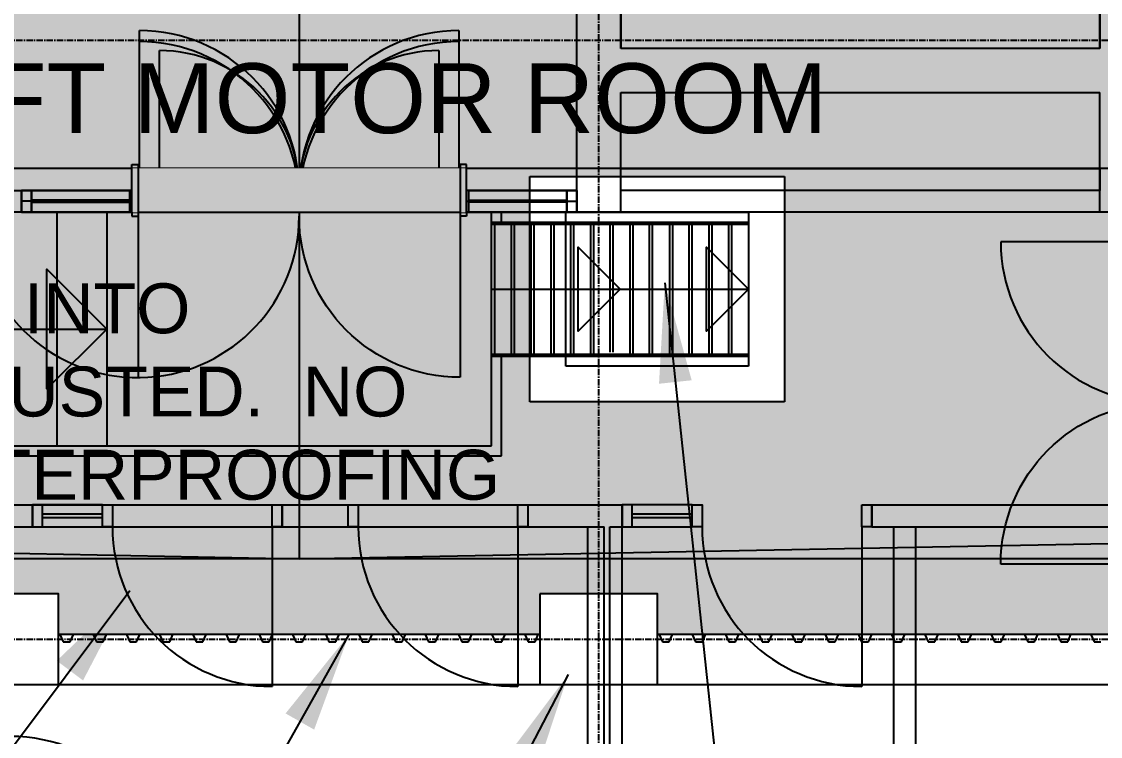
# Model space of a CAD drawing. Header units: millimetres. Extents: x -27283 to 30143, y -18440 to 22926.
# Drawn here: x -2423 to 2980, y -5709 to -2129 of the extents above; entities that cross this region are included whole.
import ezdxf
from ezdxf.enums import TextEntityAlignment as Align

# ---------------------------------------------------------------- set-up
doc = ezdxf.new("R2010")
doc.units = ezdxf.units.MM
doc.set_wipeout_variables(frame=1)
doc.linetypes.add('PCENTRE', pattern=[50.8, 31.75, -6.35, 6.35, -6.35])
doc.linetypes.add('PCENTRE2', pattern=[28.575, 19.05, -3.175, 3.175, -3.175])
for name, color, linetype in [('11th Floor - Doors Windows and Openings', 7, 'Continuous'), ('11th Floor - Structural Members', 7, 'Continuous'), ('11th Floor - Walls', 7, 'Continuous'), ('Boundaries_and_building_grids', 140, 'PCENTRE2'), ('Lift Motor Room Roof - Hatch', 7, 'Continuous'), ('Lift Motor Room Roof - Roofs', 7, 'Continuous'), ('Lift Motor Room Roof - Stairs', 7, 'Continuous'), ('Lift Motor Room Roof - Structural Members', 7, 'Continuous'), ('Lift Motor Room Roof - Text and Leaders', 7, 'Continuous'), ('Lift Motor Room Roof - Walls', 7, 'Continuous'), ('Roof - General', 7, 'Continuous'), ('Roof - Stairs', 7, 'Continuous'), ('Roof - Structural Members', 7, 'Continuous'), ('Roof - Text and Leaders', 7, 'Continuous'), ('Roof - Walls', 7, 'Continuous'), ('Sixth Floor - Doors Windows and Openings', 7, 'Continuous'), ('Sixth Floor - Structural Members', 7, 'Continuous'), ('Sixth Floor - Walls', 7, 'Continuous'), ('Tenth Floor - Doors Windows and Openings', 7, 'Continuous'), ('Tenth Floor - Structural Members', 7, 'Continuous'), ('Tenth Floor - Walls', 7, 'Continuous')]:
    doc.layers.add(name, color=color, linetype=linetype)
doc.styles.add('_ArchAttributes', font='arial.ttf')
doc.styles.add('Arial1', font='arial.ttf')
doc.dimstyles.new('ISO-25', dxfattribs={"dimtxt": 2.5, "dimasz": 2.5, "dimexe": 1.25, "dimexo": 0.625, "dimtad": 1, "dimtxsty": 'Standard', "dimcen": 2.5, "dimadec": 0, "dimazin": 0, "dimtfac": 1, "dimtmove": 0, "dimatfit": 3, "dimfxl": 1, "dimarcsym": 0})
pattern_1 = [(45, (1032.8, 3355.27), (-168.38, 168.38), []), (45, (1145.06, 3355.27), (-168.38, 168.38), [])]
pattern_2 = [(45, (-3357.2, 4224.77), (-168.38, 168.38), []), (45, (-3244.94, 4224.77), (-168.38, 168.38), [])]

# ---------------------------------------------------------------- blocks, each defined once
blk = doc.blocks.new('Door')
at = {"layer": 'Roof - General', "color": 3, "linetype": 'Continuous', "style": '_ArchAttributes', "flags": 1}
for tag, p in [('Elevation Symbol', (0, 110)), ('Head Height', (0, 110)), ('Reference', (0, 111.5, 286)), ('Height', (0, 110)), ('Width', (0, 110)), ('Type', (0, 110))]:
    blk.add_attdef(tag, text='', height=50, dxfattribs=at).set_placement(p, align=Align.MIDDLE_CENTER)
at = {"color": 9, "linetype": 'Continuous'}
blk.add_wipeout([(-838.5, 0), (838.5, 0), (838.5, 220), (-838.5, 220)], dxfattribs=at).dxf.layer = 'Roof - General'
at = {"linetype": 'Continuous'}
h = blk.add_hatch(dxfattribs=at)
h.set_pattern_fill('ANSI32', color=12, scale=25)
h.set_pattern_definition(pattern_1)
h.paths.add_polyline_path([(-838.5, 220), (-838.5, 0), (-838.5, 0)])
h = blk.add_hatch(dxfattribs=at)
h.set_pattern_fill('ANSI32', color=12, scale=25)
h.set_pattern_definition(pattern_1)
h.paths.add_polyline_path([(838.5, 220), (838.5, 0), (838.5, 0)])
at = {"layer": 'Roof - General', "color": 2, "linetype": 'Continuous'}
for p, q in [((-838.5, 240), (-806.5, 240)), ((-838.5, 220), (-838.5, 240)), ((-806.5, 240), (-806.5, -20)), ((838.5, 240), (806.5, 240)), ((806.5, 240), (806.5, -20)), ((838.5, 220), (838.5, 240)), ((-838.5, 0), (-838.5, -20)), ((838.5, 0), (838.5, -20)), ((-838.5, -20), (-806.5, -20)), ((-806.5, -20), (-806.5, -826.5)), ((838.5, -20), (806.5, -20)), ((806.5, -20), (806.5, -826.5))]:
    blk.add_line(p, q, dxfattribs=at)
at = {"layer": 'Roof - General', "color": 3, "linetype": 'Continuous'}
for p, q in [((-838.5, 0), (-838.5, 220)), ((838.5, 0), (838.5, 220))]:
    blk.add_line(p, q, dxfattribs=at)
at = {"layer": 'Roof - General', "color": 1, "linetype": 'Continuous'}
blk.add_line((-806.5, 0), (806.5, 0), dxfattribs=at)
at = {"layer": 'Roof - General', "color": 2, "linetype": 'Continuous'}
blk.add_arc((-808.9, -19), 808.9, 187.4292, 359.9286, dxfattribs=at)
at = {"layer": 'Roof - General', "color": 2, "linetype": 'Continuous', "extrusion": (0, 0, -1)}
blk.add_arc((-806.5, -20), 806.5, 270, 0, dxfattribs=at)
blk = doc.blocks.new('Door1')
at = {"layer": 'Roof - General', "color": 3, "linetype": 'Continuous', "lineweight": -3, "style": '_ArchAttributes', "flags": 1}
for tag, p in [('Elevation Symbol', (110, 0)), ('Head Height', (110, 0)), ('Reference', (111.5, 0, 286)), ('Height', (110, 0)), ('Width', (110, 0)), ('Type', (110, 0))]:
    blk.add_attdef(tag, text='', height=50, dxfattribs=at).set_placement(p, align=Align.MIDDLE_CENTER)
at = {"color": 9, "linetype": 'Continuous', "lineweight": -3}
blk.add_wipeout([(0, 838.5), (0, -838.5), (220, -838.5), (220, 838.5)], dxfattribs=at).dxf.layer = 'Roof - General'
at = {"linetype": 'Continuous', "lineweight": -3}
h = blk.add_hatch(dxfattribs=at)
h.set_pattern_fill('ANSI32', color=12, scale=25)
h.set_pattern_definition(pattern_2)
h.paths.add_polyline_path([(220, 838.5), (0, 838.5), (0, 838.5)])
h = blk.add_hatch(dxfattribs=at)
h.set_pattern_fill('ANSI32', color=12, scale=25)
h.set_pattern_definition(pattern_2)
h.paths.add_polyline_path([(220, -838.5), (0, -838.5), (0, -838.5)])
at = {"layer": 'Roof - General', "color": 2, "linetype": 'Continuous', "lineweight": -3}
for p, q in [((-20, 838.5), (-20, 806.5)), ((0, 838.5), (-20, 838.5)), ((220, 838.5), (240, 838.5)), ((240, 838.5), (240, 806.5)), ((-20, 806.5), (-826.5, 806.5)), ((240, 806.5), (-20, 806.5)), ((-20, -806.5), (-826.5, -806.5)), ((-20, -838.5), (-20, -806.5)), ((240, -806.5), (-20, -806.5)), ((240, -838.5), (240, -806.5)), ((0, -838.5), (-20, -838.5)), ((220, -838.5), (240, -838.5))]:
    blk.add_line(p, q, dxfattribs=at)
at = {"layer": 'Roof - General', "color": 3, "linetype": 'Continuous', "lineweight": -3}
for p, q in [((0, 838.5), (220, 838.5)), ((0, -838.5), (220, -838.5))]:
    blk.add_line(p, q, dxfattribs=at)
at = {"layer": 'Roof - General', "color": 1, "linetype": 'Continuous', "lineweight": -3}
blk.add_line((0, 806.5), (0, -806.5), dxfattribs=at)
at = {"layer": 'Roof - General', "color": 2, "linetype": 'Continuous', "lineweight": -3}
blk.add_arc((-20, 806.5), 806.5, 180, 270, dxfattribs=at)
at = {"layer": 'Roof - General', "color": 2, "linetype": 'Continuous', "lineweight": -3, "extrusion": (0, 0, -1)}
blk.add_arc((20, -806.5), 806.5, 0, 90, dxfattribs=at)

msp = doc.modelspace()

# ---------------------------------------------------------------- hatches: boundary and pattern name
at = {"layer": 'Lift Motor Room Roof - Hatch', "linetype": 'Continuous', "lineweight": -3}
h = msp.add_hatch(dxfattribs=at)
h.set_pattern_fill('GENERAL', color=8, scale=25, style=0)
h.set_pattern_definition([(90, (0, 0), (-25, 2e-15), [0.25, -199.75]), (90, (0.98, 2.5), (-25, 2e-15), [0.25, -199.75]), (90, (1.955, 5), (-25, 2e-15), [0.25, -199.75]), (90, (2.917, 7.5), (-25, 2e-15), [0.25, -199.75]), (90, (3.862, 10), (-25, 2e-15), [0.25, -199.75]), (90, (4.782, 12.5), (-25, 2e-15), [0.25, -199.75]), (90, (5.675, 15), (-25, 2e-15), [0.25, -199.75]), (90, (6.53, 17.5), (-25, 2e-15), [0.25, -199.75]), (90, (7.348, 20), (-25, 2e-15), [0.25, -199.75]), (90, (8.117, 22.5), (-25, 2e-15), [0.25, -199.75]), (90, (8.84, 25), (-25, 2e-15), [0.25, -199.75]), (90, (9.505, 27.5), (-25, 2e-15), [0.25, -199.75]), (90, (10.113, 30), (-25, 2e-15), [0.25, -199.75]), (90, (10.658, 32.5), (-25, 2e-15), [0.25, -199.75]), (90, (11.137, 35), (-25, 2e-15), [0.25, -199.75]), (90, (11.547, 37.5), (-25, 2e-15), [0.25, -199.75]), (90, (11.887, 40), (-25, 2e-15), [0.25, -199.75]), (90, (12.155, 42.5), (-25, 2e-15), [0.25, -199.75]), (90, (12.345, 45), (-25, 2e-15), [0.25, -199.75]), (90, (12.463, 47.5), (-25, 2e-15), [0.25, -199.75]), (90, (12.5, 50), (-25, 2e-15), [0.25, -199.75]), (90, (0.98, 97.5), (-25, 2e-15), [0.25, -199.75]), (90, (1.955, 95), (-25, 2e-15), [0.25, -199.75]), (90, (2.917, 92.5), (-25, 2e-15), [0.25, -199.75]), (90, (3.862, 90), (-25, 2e-15), [0.25, -199.75]), (90, (4.782, 87.5), (-25, 2e-15), [0.25, -199.75]), (90, (5.675, 85), (-25, 2e-15), [0.25, -199.75]), (90, (6.53, 82.5), (-25, 2e-15), [0.25, -199.75]), (90, (7.348, 80), (-25, 2e-15), [0.25, -199.75]), (90, (8.117, 77.5), (-25, 2e-15), [0.25, -199.75]), (90, (8.84, 75), (-25, 2e-15), [0.25, -199.75]), (90, (9.505, 72.5), (-25, 2e-15), [0.25, -199.75]), (90, (10.113, 70), (-25, 2e-15), [0.25, -199.75]), (90, (10.658, 67.5), (-25, 2e-15), [0.25, -199.75]), (90, (11.137, 65), (-25, 2e-15), [0.25, -199.75]), (90, (11.547, 62.5), (-25, 2e-15), [0.25, -199.75]), (90, (11.887, 60), (-25, 2e-15), [0.25, -199.75]), (90, (12.155, 57.5), (-25, 2e-15), [0.25, -199.75]), (90, (12.345, 55), (-25, 2e-15), [0.25, -199.75]), (90, (12.463, 52.5), (-25, 2e-15), [0.25, -199.75]), (90, (-0.98, 102.5), (-25, 2e-15), [0.25, -199.75]), (90, (-1.955, 105), (-25, 2e-15), [0.25, -199.75]), (90, (-2.917, 107.5), (-25, 2e-15), [0.25, -199.75]), (90, (-3.862, 110), (-25, 2e-15), [0.25, -199.75]), (90, (-4.782, 112.5), (-25, 2e-15), [0.25, -199.75]), (90, (-5.675, 115), (-25, 2e-15), [0.25, -199.75]), (90, (-6.53, 117.5), (-25, 2e-15), [0.25, -199.75]), (90, (-7.348, 120), (-25, 2e-15), [0.25, -199.75]), (90, (-8.117, 122.5), (-25, 2e-15), [0.25, -199.75]), (90, (-8.84, 125), (-25, 2e-15), [0.25, -199.75]), (90, (-9.505, 127.5), (-25, 2e-15), [0.25, -199.75]), (90, (-10.113, 130), (-25, 2e-15), [0.25, -199.75]), (90, (-10.658, 132.5), (-25, 2e-15), [0.25, -199.75]), (90, (-11.137, 135), (-25, 2e-15), [0.25, -199.75]), (90, (-11.547, 137.5), (-25, 2e-15), [0.25, -199.75]), (90, (-11.887, 140), (-25, 2e-15), [0.25, -199.75]), (90, (-12.155, 142.5), (-25, 2e-15), [0.25, -199.75]), (90, (-12.345, 145), (-25, 2e-15), [0.25, -199.75]), (90, (-12.463, 147.5), (-25, 2e-15), [0.25, -199.75]), (90, (-12.5, 150), (-25, 2e-15), [0.25, -199.75]), (90, (-0.98, 197.5), (-25, 2e-15), [0.25, -199.75]), (90, (-1.955, 195), (-25, 2e-15), [0.25, -199.75]), (90, (-2.917, 192.5), (-25, 2e-15), [0.25, -199.75]), (90, (-3.862, 190), (-25, 2e-15), [0.25, -199.75]), (90, (-4.782, 187.5), (-25, 2e-15), [0.25, -199.75]), (90, (-5.675, 185), (-25, 2e-15), [0.25, -199.75]), (90, (-6.53, 182.5), (-25, 2e-15), [0.25, -199.75]), (90, (-7.348, 180), (-25, 2e-15), [0.25, -199.75]), (90, (-8.117, 177.5), (-25, 2e-15), [0.25, -199.75]), (90, (-8.84, 175), (-25, 2e-15), [0.25, -199.75]), (90, (-9.505, 172.5), (-25, 2e-15), [0.25, -199.75]), (90, (-10.113, 170), (-25, 2e-15), [0.25, -199.75]), (90, (-10.658, 167.5), (-25, 2e-15), [0.25, -199.75]), (90, (-11.137, 165), (-25, 2e-15), [0.25, -199.75]), (90, (-11.547, 162.5), (-25, 2e-15), [0.25, -199.75]), (90, (-11.887, 160), (-25, 2e-15), [0.25, -199.75]), (90, (-12.155, 157.5), (-25, 2e-15), [0.25, -199.75]), (90, (-12.345, 155), (-25, 2e-15), [0.25, -199.75]), (90, (-12.463, 152.5), (-25, 2e-15), [0.25, -199.75]), (90, (0, 100), (-25, 2e-15), [0.25, -199.75])])
h.paths.add_polyline_path([(-5237.8, -5199.3), (-5237.8, -4994.3), (-5495.3, -4994.3), (-5495.3, -4819.3), (3429.7, -4819.3), (3429.7, -4994.3), (3172.2, -4994.3), (3172.2, -5199.3), (762.2, -5199.3), (762.2, -4994.3), (172.2, -4994.3), (172.2, -5199.3), (-2237.8, -5199.3), (-2237.8, -4994.3), (-2827.8, -4994.3), (-2827.8, -5199.3)])

# ---------------------------------------------------------------- linework, layer by layer
at = {"layer": '11th Floor - Doors Windows and Openings', "color": 1, "linetype": 'Continuous'}
for p, q in [((-1732.8, -2974.3, 37950), (-1732.8, -2274.3, 37950)), ((-332.8, -2274.3, 37950), (-332.8, -2974.3, 37950)), ((-2372.8, -2974.3, 37950), (-1782.8, -2974.3, 37950)), ((307.2, -2974.3, 37950), (-282.8, -2974.3, 37950)), ((357.2, -3084.3, 37950), (357.2, -2974.3, 37950)), ((-1782.8, -3029.3, 37950), (-2372.8, -3029.3, 37950)), ((-282.8, -3029.3, 37950), (307.2, -3029.3, 37950)), ((-2372.8, -3084.3, 37950), (-1782.8, -3084.3, 37950)), ((-282.8, -3084.3, 37950), (307.2, -3084.3, 37950))]:
    msp.add_line(p, q, dxfattribs=at)
at = {"layer": '11th Floor - Doors Windows and Openings', "color": 1, "linetype": 'Continuous', "elevation": 37950}
for points in [[(-2372.8, -3084.3), (-2422.8, -3084.3), (-2422.8, -2974.3), (-2372.8, -2974.3), (-2372.8, -3084.3)], [(-1732.8, -3084.3), (-1782.8, -3084.3), (-1782.8, -2974.3), (-1732.8, -2974.3), (-1732.8, -3084.3)], [(-282.8, -3084.3), (-332.8, -3084.3), (-332.8, -2974.3), (-282.8, -2974.3), (-282.8, -3084.3)], [(357.2, -3084.3), (307.2, -3084.3), (307.2, -2974.3), (357.2, -2974.3), (357.2, -3084.3)]]:
    msp.add_lwpolyline(points, dxfattribs=at)
at = {"layer": '11th Floor - Doors Windows and Openings', "color": 1, "linetype": 'Continuous'}
for centre, start, end in [((-1732.8, -2974.3, 37950), 0, 90), ((-332.8, -2974.3, 37950), 90, 180)]:
    msp.add_arc(centre, 700, start, end, dxfattribs=at)
at = {"layer": '11th Floor - Structural Members', "color": 5, "linetype": 'Continuous'}
for p, q in [((2977.2, -2264.3, 37950), (2977.2, 2915.7, 37950)), ((357.2, -3084.3, 37950), (357.2, -1764.3, 37950)), ((577.2, -2264.3, 37950), (577.2, -1764.3, 37950)), ((2977.2, -2264.3, 37950), (577.2, -2264.3, 37950)), ((577.2, -3084.3, 37950), (577.2, -2484.3, 37950)), ((577.2, -2484.3, 37950), (2977.2, -2484.3, 37950)), ((2977.2, -3084.3, 37950), (2977.2, -2484.3, 37950)), ((577.2, -3084.3, 37950), (357.2, -3084.3, 37950)), ((3197.2, -3084.3, 37950), (2977.2, -3084.3, 37950))]:
    msp.add_line(p, q, dxfattribs=at)
at = {"layer": '11th Floor - Walls', "color": 2, "linetype": 'Continuous', "elevation": 37950}
for points in [[(2977.2, -2974.3), (577.2, -2974.3), (577.2, -2864.3), (2977.2, -2864.3), (2977.2, -2974.3)], [(-2422.8, -3084.3), (-5042.8, -3084.3), (-5042.8, -2974.3), (-2422.8, -2974.3)]]:
    msp.add_lwpolyline(points, dxfattribs=at)
at = {"layer": 'Boundaries_and_building_grids', "color": 140, "linetype": 'PCENTRE', "lineweight": -3}
for p, q in [((467.2, -11774.3), (467.2, 11825.7)), ((25217.2, -2224.3), (-27282.8, -2224.3)), ((25217.2, -5224.3), (-27282.8, -5224.3))]:
    msp.add_line(p, q, dxfattribs=at)
at = {"layer": 'Lift Motor Room Roof - Roofs', "color": 1, "linetype": 'Continuous', "lineweight": -3}
for p in [(-1032.8, 5045.7, 46830), (-12677.8, -4597.5, 46830)]:
    msp.add_line(p, (-1032.8, -4819.3, 46830), dxfattribs=at)
at = {"layer": 'Lift Motor Room Roof - Roofs', "color": 3, "linetype": 'Continuous', "lineweight": -3}
for p, q in [((122.2, -2904.3, 46830), (1397.2, -2904.3, 46830)), ((122.2, -4034.3, 46830), (122.2, -2904.3, 46830)), ((1397.2, -2904.3, 46830), (1397.2, -4034.3, 46830)), ((302.2, -3084.3, 46830), (1217.2, -3084.3, 46830)), ((302.2, -3854.3, 46830), (302.2, -3084.3, 46830)), ((1217.2, -3084.3, 46830), (1217.2, -3854.3, 46830)), ((1217.2, -3854.3, 46830), (302.2, -3854.3, 46830)), ((1397.2, -4034.3, 46830), (122.2, -4034.3, 46830)), ((3429.7, -4819.3, 46830), (-5495.3, -4819.3, 46830))]:
    msp.add_line(p, q, dxfattribs=at)
at = {"layer": 'Lift Motor Room Roof - Roofs', "color": 4, "linetype": 'Continuous', "lineweight": -3}
for p, q in [((172.2, -5199.3, 46830), (-2237.8, -5199.3, 46830)), ((3172.2, -5199.3, 46830), (762.2, -5199.3, 46830))]:
    msp.add_line(p, q, dxfattribs=at)
at = {"layer": 'Lift Motor Room Roof - Stairs', "color": 1, "linetype": 'Continuous'}
for p, q in [((671.7, -3144.3, 46830), (1217.2, -3144.3, 46830)), ((674.4, -3134.3, 46830), (1217.2, -3134.3, 46830)), ((722.4, -3794.3, 46830), (722.4, -3144.3, 46830)), ((737.4, -3794.3, 46830), (737.4, -3144.3, 46830)), ((821.3, -3144.3, 46830), (821.3, -3794.3, 46830)), ((836.3, -3144.3, 46830), (836.3, -3794.3, 46830)), ((920.3, -3794.3, 46830), (920.3, -3144.3, 46830)), ((935.3, -3794.3, 46830), (935.3, -3144.3, 46830)), ((1019.3, -3144.3, 46830), (1019.3, -3794.3, 46830)), ((1034.3, -3144.3, 46830), (1034.3, -3794.3, 46830)), ((1118.2, -3794.3, 46830), (1118.2, -3144.3, 46830)), ((1133.2, -3794.3, 46830), (1133.2, -3144.3, 46830)), ((638.4, -3188.6, 46830), (638.4, -3794.3, 46830)), ((623.4, -3244.6, 46830), (623.4, -3794.3, 46830)), ((573.9, -3469.3, 46830), (1217.2, -3469.3, 46830)), ((539.5, -3784.3, 46830), (539.5, -3548, 46830)), ((524.5, -3784.3, 46830), (524.5, -3603.9, 46830)), ((473.5, -3804.3, 46830), (1217.2, -3804.3, 46830)), ((476.1, -3794.3, 46830), (1217.2, -3794.3, 46830))]:
    msp.add_line(p, q, dxfattribs=at)
at = {"layer": 'Lift Motor Room Roof - Stairs', "color": 1, "linetype": 'Continuous', "elevation": 46830}
msp.add_lwpolyline([(1217.2, -3469.3), (1007.2, -3679.3), (1007.2, -3259.3), (1217.2, -3469.3)], dxfattribs=at)
at = {"layer": 'Lift Motor Room Roof - Structural Members', "color": 5, "linetype": 'Continuous', "lineweight": -3, "elevation": 46830}
for points in [[(-2827.8, -4994.3), (-2827.8, -5449.3), (-2237.8, -5449.3), (-2237.8, -4994.3)], [(172.2, -4994.3), (172.2, -5449.3), (762.2, -5449.3), (762.2, -4994.3)]]:
    msp.add_lwpolyline(points, close=True, dxfattribs=at)
at = {"layer": 'Lift Motor Room Roof - Walls', "color": 1, "linetype": 'Continuous'}
for p, q in [((-2230.5, -5199.3, 46830), (-2237.8, -5199.3, 46830)), ((-2230.5, -5199.3, 46830), (-2214, -5235.2, 46830)), ((-2214, -5235.2, 46830), (-2180, -5235.2, 46830)), ((-2180, -5235.2, 46830), (-2163.6, -5199.3, 46830)), ((-2064.2, -5199.3, 46830), (-2163.6, -5199.3, 46830)), ((-2064.2, -5199.3, 46830), (-2047.7, -5235.2, 46830)), ((-2047.7, -5235.2, 46830), (-2013.7, -5235.2, 46830)), ((-2013.7, -5235.2, 46830), (-1997.2, -5199.3, 46830)), ((-1897.8, -5199.3, 46830), (-1997.2, -5199.3, 46830)), ((-1897.8, -5199.3, 46830), (-1881.4, -5235.2, 46830)), ((-1881.4, -5235.2, 46830), (-1847.4, -5235.2, 46830)), ((-1847.4, -5235.2, 46830), (-1830.9, -5199.3, 46830)), ((-1731.5, -5199.3, 46830), (-1830.9, -5199.3, 46830)), ((-1731.5, -5199.3, 46830), (-1715, -5235.2, 46830)), ((-1715, -5235.2, 46830), (-1681.1, -5235.2, 46830)), ((-1681.1, -5235.2, 46830), (-1664.6, -5199.3, 46830)), ((-1565.2, -5199.3, 46830), (-1664.6, -5199.3, 46830)), ((-1565.2, -5199.3, 46830), (-1548.7, -5235.2, 46830)), ((-1548.7, -5235.2, 46830), (-1514.8, -5235.2, 46830)), ((-1514.8, -5235.2, 46830), (-1498.3, -5199.3, 46830)), ((-1398.9, -5199.3, 46830), (-1498.3, -5199.3, 46830)), ((-1398.9, -5199.3, 46830), (-1382.4, -5235.2, 46830)), ((-1382.4, -5235.2, 46830), (-1348.5, -5235.2, 46830)), ((-1348.5, -5235.2, 46830), (-1332, -5199.3, 46830)), ((-1232.6, -5199.3, 46830), (-1332, -5199.3, 46830)), ((-1232.6, -5199.3, 46830), (-1216.1, -5235.2, 46830)), ((-1216.1, -5235.2, 46830), (-1182.2, -5235.2, 46830)), ((-1182.2, -5235.2, 46830), (-1165.7, -5199.3, 46830)), ((-1066.3, -5199.3, 46830), (-1165.7, -5199.3, 46830)), ((-1066.3, -5199.3, 46830), (-1049.8, -5235.2, 46830)), ((-1049.8, -5235.2, 46830), (-1015.8, -5235.2, 46830)), ((-1015.8, -5235.2, 46830), (-999.3, -5199.3, 46830)), ((-899.9, -5199.3, 46830), (-999.3, -5199.3, 46830)), ((-899.9, -5199.3, 46830), (-883.5, -5235.2, 46830)), ((-883.5, -5235.2, 46830), (-849.5, -5235.2, 46830)), ((-849.5, -5235.2, 46830), (-833, -5199.3, 46830)), ((-733.6, -5199.3, 46830), (-833, -5199.3, 46830)), ((-733.6, -5199.3, 46830), (-717.1, -5235.2, 46830)), ((-717.1, -5235.2, 46830), (-683.2, -5235.2, 46830)), ((-683.2, -5235.2, 46830), (-666.7, -5199.3, 46830)), ((-567.3, -5199.3, 46830), (-666.7, -5199.3, 46830)), ((-567.3, -5199.3, 46830), (-550.8, -5235.2, 46830)), ((-550.8, -5235.2, 46830), (-516.9, -5235.2, 46830)), ((-516.9, -5235.2, 46830), (-500.4, -5199.3, 46830)), ((-401, -5199.3, 46830), (-500.4, -5199.3, 46830)), ((-401, -5199.3, 46830), (-384.5, -5235.2, 46830)), ((-384.5, -5235.2, 46830), (-350.6, -5235.2, 46830)), ((-350.6, -5235.2, 46830), (-334.1, -5199.3, 46830)), ((-234.7, -5199.3, 46830), (-334.1, -5199.3, 46830)), ((-234.7, -5199.3, 46830), (-218.2, -5235.2, 46830)), ((-218.2, -5235.2, 46830), (-184.3, -5235.2, 46830)), ((-184.3, -5235.2, 46830), (-167.8, -5199.3, 46830)), ((-68.4, -5199.3, 46830), (-167.8, -5199.3, 46830)), ((-68.4, -5199.3, 46830), (-51.9, -5235.2, 46830)), ((-51.9, -5235.2, 46830), (-17.9, -5235.2, 46830)), ((-17.9, -5235.2, 46830), (-1.5, -5199.3, 46830)), ((97.9, -5199.3, 46830), (-1.5, -5199.3, 46830)), ((97.9, -5199.3, 46830), (114.4, -5235.2, 46830)), ((114.4, -5235.2, 46830), (148.4, -5235.2, 46830)), ((148.4, -5235.2, 46830), (164.9, -5199.3, 46830)), ((172.2, -5199.3, 46830), (164.9, -5199.3, 46830)), ((769.5, -5199.3, 46830), (762.2, -5199.3, 46830)), ((769.5, -5199.3, 46830), (786, -5235.2, 46830)), ((786, -5235.2, 46830), (820, -5235.2, 46830)), ((820, -5235.2, 46830), (836.4, -5199.3, 46830)), ((935.8, -5199.3, 46830), (836.4, -5199.3, 46830)), ((935.8, -5199.3, 46830), (952.3, -5235.2, 46830)), ((952.3, -5235.2, 46830), (986.3, -5235.2, 46830)), ((986.3, -5235.2, 46830), (1002.8, -5199.3, 46830)), ((1102.2, -5199.3, 46830), (1002.8, -5199.3, 46830)), ((1102.2, -5199.3, 46830), (1118.6, -5235.2, 46830)), ((1118.6, -5235.2, 46830), (1152.6, -5235.2, 46830)), ((1152.6, -5235.2, 46830), (1169.1, -5199.3, 46830)), ((1268.5, -5199.3, 46830), (1169.1, -5199.3, 46830)), ((1268.5, -5199.3, 46830), (1285, -5235.2, 46830)), ((1285, -5235.2, 46830), (1318.9, -5235.2, 46830)), ((1318.9, -5235.2, 46830), (1335.4, -5199.3, 46830)), ((1434.8, -5199.3, 46830), (1335.4, -5199.3, 46830)), ((1434.8, -5199.3, 46830), (1451.3, -5235.2, 46830)), ((1451.3, -5235.2, 46830), (1485.2, -5235.2, 46830)), ((1485.2, -5235.2, 46830), (1501.7, -5199.3, 46830)), ((1601.1, -5199.3, 46830), (1501.7, -5199.3, 46830)), ((1601.1, -5199.3, 46830), (1617.6, -5235.2, 46830)), ((1617.6, -5235.2, 46830), (1651.5, -5235.2, 46830)), ((1651.5, -5235.2, 46830), (1668, -5199.3, 46830)), ((1767.4, -5199.3, 46830), (1668, -5199.3, 46830)), ((1767.4, -5199.3, 46830), (1783.9, -5235.2, 46830)), ((1783.9, -5235.2, 46830), (1817.8, -5235.2, 46830)), ((1817.8, -5235.2, 46830), (1834.3, -5199.3, 46830)), ((1933.7, -5199.3, 46830), (1834.3, -5199.3, 46830)), ((1933.7, -5199.3, 46830), (1950.2, -5235.2, 46830)), ((1950.2, -5235.2, 46830), (1984.2, -5235.2, 46830)), ((1984.2, -5235.2, 46830), (2000.7, -5199.3, 46830)), ((2100.1, -5199.3, 46830), (2000.7, -5199.3, 46830)), ((2100.1, -5199.3, 46830), (2116.5, -5235.2, 46830)), ((2116.5, -5235.2, 46830), (2150.5, -5235.2, 46830)), ((2150.5, -5235.2, 46830), (2167, -5199.3, 46830)), ((2266.4, -5199.3, 46830), (2167, -5199.3, 46830)), ((2266.4, -5199.3, 46830), (2282.9, -5235.2, 46830)), ((2282.9, -5235.2, 46830), (2316.8, -5235.2, 46830)), ((2316.8, -5235.2, 46830), (2333.3, -5199.3, 46830)), ((2432.7, -5199.3, 46830), (2333.3, -5199.3, 46830)), ((2432.7, -5199.3, 46830), (2449.2, -5235.2, 46830)), ((2449.2, -5235.2, 46830), (2483.1, -5235.2, 46830)), ((2483.1, -5235.2, 46830), (2499.6, -5199.3, 46830)), ((2599, -5199.3, 46830), (2499.6, -5199.3, 46830)), ((2599, -5199.3, 46830), (2615.5, -5235.2, 46830)), ((2615.5, -5235.2, 46830), (2649.4, -5235.2, 46830)), ((2649.4, -5235.2, 46830), (2665.9, -5199.3, 46830)), ((2765.3, -5199.3, 46830), (2665.9, -5199.3, 46830)), ((2765.3, -5199.3, 46830), (2781.8, -5235.2, 46830)), ((2781.8, -5235.2, 46830), (2815.7, -5235.2, 46830)), ((2815.7, -5235.2, 46830), (2832.2, -5199.3, 46830)), ((2931.6, -5199.3, 46830), (2832.2, -5199.3, 46830)), ((2931.6, -5199.3, 46830), (2948.1, -5235.2, 46830)), ((2948.1, -5235.2, 46830), (2982.1, -5235.2, 46830))]:
    msp.add_line(p, q, dxfattribs=at)
at = {"layer": 'Roof - General', "color": 1, "linetype": 'Continuous'}
for p, q in [((-69.3, -4253.8, 42250), (-69.3, -3084.3, 42250)), ((-19.3, -3134.3, 42250), (-19.3, -3084.3, 42250)), ((-19.3, -4303.8, 42250), (-19.3, -3804.3, 42250)), ((-1996.3, -4253.8, 42250), (-69.3, -4253.8, 42250)), ((-1996.3, -4303.8, 42250), (-19.3, -4303.8, 42250))]:
    msp.add_line(p, q, dxfattribs=at)
at = {"layer": 'Roof - Stairs', "color": 1, "linetype": 'Continuous'}
for p, q in [((-69.3, -3134.3, 42250), (674.4, -3134.3, 42250)), ((-69.3, -3144.3, 42250), (671.7, -3144.3, 42250)), ((-54.3, -3144.3, 42250), (-54.3, -3794.3, 42250)), ((29.7, -3144.3, 42250), (29.7, -3794.3, 42250)), ((44.7, -3144.3, 42250), (44.7, -3794.3, 42250)), ((128.6, -3794.3, 42250), (128.6, -3144.3, 42250)), ((143.6, -3794.3, 42250), (143.6, -3144.3, 42250)), ((227.6, -3144.3, 42250), (227.6, -3794.3, 42250)), ((242.6, -3144.3, 42250), (242.6, -3794.3, 42250)), ((326.5, -3144.3, 42250), (326.5, -3794.3, 42250)), ((341.5, -3144.3, 42250), (341.5, -3794.3, 42250)), ((425.5, -3144.3, 42250), (425.5, -3794.3, 42250)), ((440.5, -3144.3, 42250), (440.5, -3794.3, 42250)), ((524.5, -3613.9, 42250), (524.5, -3144.3, 42250)), ((539.5, -3558, 42250), (539.5, -3144.3, 42250)), ((623.4, -3144.3, 42250), (623.4, -3244.6, 42250)), ((638.4, -3144.3, 42250), (638.4, -3188.6, 42250)), ((-69.3, -3469.3, 42250), (573.9, -3469.3, 42250)), ((-69.3, -3794.3, 42250), (476.1, -3794.3, 42250)), ((-69.3, -3804.3, 42250), (473.5, -3804.3, 42250)), ((-3996.3, -4253.8, 42250), (-1996.3, -4253.8, 42250)), ((-3996.3, -4303.8, 42250), (-1996.3, -4303.8, 42250))]:
    msp.add_line(p, q, dxfattribs=at)
at = {"layer": 'Roof - Stairs', "color": 1, "linetype": 'Continuous', "elevation": 42250}
msp.add_lwpolyline([(573.9, -3469.3), (363.9, -3679.3), (363.9, -3259.3), (573.9, -3469.3)], dxfattribs=at)
at = {"layer": 'Roof - Structural Members', "color": 5, "linetype": 'Continuous'}
for p, q in [((577.2, 2915.7, 42250), (577.2, -2264.3, 42250)), ((2977.2, 2915.7, 42250), (2977.2, -2264.3, 42250)), ((2977.2, -2264.3, 42250), (577.2, -2264.3, 42250))]:
    msp.add_line(p, q, dxfattribs=at)
at = {"layer": 'Roof - Structural Members', "color": 5, "linetype": 'Continuous', "lineweight": -3, "elevation": 42250}
for points in [[(-2827.8, -4994.3), (-2827.8, -5449.3), (-2237.8, -5449.3), (-2237.8, -4994.3)], [(172.2, -4994.3), (172.2, -5449.3), (762.2, -5449.3), (762.2, -4994.3)]]:
    msp.add_lwpolyline(points, close=True, dxfattribs=at)
at = {"layer": 'Roof - Walls', "color": 3, "linetype": 'Continuous', "lineweight": -3}
for p, q in [((6357.2, -2864.3, 42250), (-5042.8, -2864.3, 42250)), ((6577.2, -3084.3, 42250), (-5372.8, -3084.3, 42250))]:
    msp.add_line(p, q, dxfattribs=at)
at = {"layer": 'Sixth Floor - Doors Windows and Openings', "color": 1, "linetype": 'Continuous', "lineweight": -3}
for p, q in [((-1832.8, -2974.3, 20700), (-1832.8, -2174.3, 20700)), ((-232.8, -2174.3, 20700), (-232.8, -2974.3, 20700)), ((-1882.8, -2974.3, 20700), (-2372.8, -2974.3, 20700)), ((-1882.8, -3024.3, 20700), (-2372.8, -3024.3, 20700)), ((-182.8, -2974.3, 20700), (307.2, -2974.3, 20700)), ((-182.8, -3024.3, 20700), (307.2, -3024.3, 20700)), ((-2372.8, -3034.3, 20700), (-1882.8, -3034.3, 20700)), ((307.2, -3034.3, 20700), (-182.8, -3034.3, 20700)), ((-2372.8, -3084.3, 20700), (-1882.8, -3084.3, 20700)), ((307.2, -3084.3, 20700), (-182.8, -3084.3, 20700)), ((-2017.8, -4549.3, 20700), (-2317.8, -4549.3, 20700)), ((935.1, -4549.3, 20700), (635.1, -4549.3, 20700)), ((-2317.8, -4594.3, 20700), (-2017.8, -4594.3, 20700)), ((-2017.8, -4614.3, 20700), (-2317.8, -4614.3, 20700)), ((635.1, -4594.3, 20700), (935.1, -4594.3, 20700)), ((935.1, -4614.3, 20700), (635.1, -4614.3, 20700)), ((-2317.8, -4659.3, 20700), (-2017.8, -4659.3, 20700)), ((-1167.8, -4659.3, 20700), (-1167.8, -5459.3, 20700)), ((635.1, -4659.3, 20700), (935.1, -4659.3, 20700)), ((1785.1, -4659.3, 20700), (1785.1, -5459.3, 20700))]:
    msp.add_line(p, q, dxfattribs=at)
at = {"layer": 'Sixth Floor - Doors Windows and Openings', "color": 1, "linetype": 'Continuous', "lineweight": -3, "elevation": 20700}
for points in [[(-2372.8, -3084.3), (-2372.8, -2974.3), (-2422.8, -2974.3), (-2422.8, -3084.3), (-2372.8, -3084.3)], [(-1832.8, -3084.3), (-1832.8, -2974.3), (-1882.8, -2974.3), (-1882.8, -3084.3), (-1832.8, -3084.3)], [(-182.8, -3084.3), (-182.8, -2974.3), (-232.8, -2974.3), (-232.8, -3084.3), (-182.8, -3084.3)], [(357.2, -3084.3), (357.2, -2974.3), (307.2, -2974.3), (307.2, -3084.3), (357.2, -3084.3)], [(-2317.8, -4659.3), (-2317.8, -4549.3), (-2367.8, -4549.3), (-2367.8, -4659.3), (-2317.8, -4659.3)], [(-2017.8, -4549.3), (-1967.8, -4549.3), (-1967.8, -4659.3), (-2017.8, -4659.3), (-2017.8, -4549.3)], [(-1167.8, -4549.3), (-1117.8, -4549.3), (-1117.8, -4659.3), (-1167.8, -4659.3), (-1167.8, -4549.3)], [(635.1, -4659.3), (635.1, -4549.3), (585.1, -4549.3), (585.1, -4659.3), (635.1, -4659.3)], [(935.1, -4549.3), (985.1, -4549.3), (985.1, -4659.3), (935.1, -4659.3), (935.1, -4549.3)], [(1785.1, -4549.3), (1835.1, -4549.3), (1835.1, -4659.3), (1785.1, -4659.3), (1785.1, -4549.3)]]:
    msp.add_lwpolyline(points, dxfattribs=at)
at = {"layer": 'Sixth Floor - Doors Windows and Openings', "color": 1, "linetype": 'Continuous', "lineweight": -3}
for centre, start, end in [((-1832.8, -2974.3, 20700), 0, 90), ((-232.8, -2974.3, 20700), 90, 180), ((-1167.8, -4659.3, 20700), 180, 270), ((1785.1, -4659.3, 20700), 180, 270)]:
    msp.add_arc(centre, 800, start, end, dxfattribs=at)
at = {"layer": 'Sixth Floor - Structural Members', "color": 5, "linetype": 'Continuous', "lineweight": -3}
for p, q in [((2977.2, -2264.3, 20700), (2977.2, 2915.7, 20700)), ((357.2, -3084.3, 20700), (357.2, -1764.3, 20700)), ((577.2, -2264.3, 20700), (577.2, -1764.3, 20700)), ((2977.2, -2264.3, 20700), (577.2, -2264.3, 20700)), ((577.2, -2484.3, 20700), (2977.2, -2484.3, 20700)), ((577.2, -3084.3, 20700), (577.2, -2484.3, 20700)), ((2977.2, -3084.3, 20700), (2977.2, -2484.3, 20700)), ((577.2, -3084.3, 20700), (357.2, -3084.3, 20700)), ((3197.2, -3084.3, 20700), (2977.2, -3084.3, 20700))]:
    msp.add_line(p, q, dxfattribs=at)
at = {"layer": 'Sixth Floor - Walls', "color": 2, "linetype": 'Continuous', "lineweight": -3}
for p, q in [((-4117.8, -4549.3, 20700), (-2367.8, -4549.3, 20700)), ((-2367.8, -4659.3, 20700), (-2367.8, -4549.3, 20700)), ((-1117.8, -4659.3, 20700), (-1117.8, -4549.3, 20700)), ((-1117.8, -4549.3, 20700), (585.1, -4549.3, 20700)), ((585.1, -4659.3, 20700), (585.1, -4549.3, 20700)), ((1835.1, -4549.3, 20700), (3629.3, -4549.3, 20700)), ((1835.1, -4659.3, 20700), (1835.1, -4549.3, 20700)), ((-2477.8, -4659.3, 20700), (-2367.8, -4659.3, 20700)), ((-1117.8, -4659.3, 20700), (412.2, -4659.3, 20700)), ((412.2, -9524.3, 20700), (412.2, -4659.3, 20700)), ((522.2, -9524.3, 20700), (522.2, -4659.3, 20700)), ((522.2, -4659.3, 20700), (585.1, -4659.3, 20700)), ((1835.1, -4659.3, 20700), (3412.2, -4659.3, 20700))]:
    msp.add_line(p, q, dxfattribs=at)
at = {"layer": 'Tenth Floor - Doors Windows and Openings', "color": 1, "linetype": 'Continuous'}
for p, q in [((-1832.8, -2974.3, 34500), (-1832.8, -2229.3, 34500)), ((-232.8, -2229.3, 34500), (-232.8, -3029.3, 34500)), ((-1832.8, -2974.3, 34500), (-2422.8, -2974.3, 34500)), ((-1832.8, -2974.3, 34500), (-1832.8, -3084.3, 34500)), ((-232.8, -2974.3, 34500), (-232.8, -3084.3, 34500)), ((357.2, -2974.3, 34500), (-232.8, -2974.3, 34500)), ((-1832.8, -3029.3, 34500), (-2422.8, -3029.3, 34500)), ((-232.8, -3029.3, 34500), (357.2, -3029.3, 34500)), ((-2422.8, -3084.3, 34500), (-1832.8, -3084.3, 34500)), ((-232.8, -3084.3, 34500), (357.2, -3084.3, 34500))]:
    msp.add_line(p, q, dxfattribs=at)
at = {"layer": 'Tenth Floor - Doors Windows and Openings', "color": 1, "linetype": 'Continuous', "lineweight": -3}
for p, q in [((935.1, -4549.3, 34500), (635.1, -4549.3, 34500)), ((635.1, -4594.3, 34500), (935.1, -4594.3, 34500)), ((935.1, -4614.3, 34500), (635.1, -4614.3, 34500)), ((62.8, -4659.3, 34500), (62.8, -5459.3, 34500)), ((635.1, -4659.3, 34500), (935.1, -4659.3, 34500)), ((1785.1, -4659.3, 34500), (1785.1, -5459.3, 34500))]:
    msp.add_line(p, q, dxfattribs=at)
at = {"layer": 'Tenth Floor - Doors Windows and Openings', "color": 1, "linetype": 'Continuous', "lineweight": -3, "elevation": 34500}
for points in [[(-787.2, -4549.3), (-737.2, -4549.3), (-737.2, -4659.3), (-787.2, -4659.3), (-787.2, -4549.3)], [(62.8, -4549.3), (112.8, -4549.3), (112.8, -4659.3), (62.8, -4659.3), (62.8, -4549.3)], [(635.1, -4659.3), (635.1, -4549.3), (585.1, -4549.3), (585.1, -4659.3), (635.1, -4659.3)], [(935.1, -4549.3), (985.1, -4549.3), (985.1, -4659.3), (935.1, -4659.3), (935.1, -4549.3)], [(1785.1, -4549.3), (1835.1, -4549.3), (1835.1, -4659.3), (1785.1, -4659.3), (1785.1, -4549.3)]]:
    msp.add_lwpolyline(points, dxfattribs=at)
at = {"layer": 'Tenth Floor - Doors Windows and Openings', "color": 1, "linetype": 'Continuous'}
for centre, start, end in [((-1832.8, -3029.3, 34500), 0, 90), ((-232.8, -3029.3, 34500), 90, 180)]:
    msp.add_arc(centre, 800, start, end, dxfattribs=at)
at = {"layer": 'Tenth Floor - Doors Windows and Openings', "color": 1, "linetype": 'Continuous', "lineweight": -3}
for centre, start, end in [((62.8, -4659.3, 34500), 180, 270), ((1785.1, -4659.3, 34500), 180, 270), ((-2477.8, -6509.3, 34500), 0, 90)]:
    msp.add_arc(centre, 800, start, end, dxfattribs=at)
at = {"layer": 'Tenth Floor - Structural Members', "color": 5, "linetype": 'Continuous'}
for p, q in [((2977.2, -2264.3, 34500), (2977.2, 2915.7, 34500)), ((357.2, -3084.3, 34500), (357.2, -1764.3, 34500)), ((577.2, -2264.3, 34500), (577.2, -1764.3, 34500)), ((2977.2, -2264.3, 34500), (577.2, -2264.3, 34500)), ((577.2, -3084.3, 34500), (577.2, -2484.3, 34500)), ((577.2, -2484.3, 34500), (2977.2, -2484.3, 34500)), ((2977.2, -3084.3, 34500), (2977.2, -2484.3, 34500)), ((577.2, -3084.3, 34500), (357.2, -3084.3, 34500)), ((3197.2, -3084.3, 34500), (2977.2, -3084.3, 34500))]:
    msp.add_line(p, q, dxfattribs=at)
at = {"layer": 'Tenth Floor - Walls', "color": 2, "linetype": 'Continuous', "lineweight": -3}
for p, q in [((-4117.8, -4549.3, 34500), (-737.2, -4549.3, 34500)), ((62.8, -4549.3, 34500), (585.1, -4549.3, 34500)), ((585.1, -4659.3, 34500), (585.1, -4549.3, 34500)), ((1835.1, -4549.3, 34500), (3519.3, -4549.3, 34500)), ((1835.1, -4659.3, 34500), (1835.1, -4549.3, 34500)), ((-2477.8, -4659.3, 34500), (-737.2, -4659.3, 34500)), ((62.8, -4659.3, 34500), (495.1, -4659.3, 34500)), ((495.1, -6632.8, 34500), (495.1, -4659.3, 34500)), ((585.1, -6722.8, 34500), (585.1, -4659.3, 34500)), ((1835.1, -4659.3, 34500), (1945.1, -4659.3, 34500)), ((1945.1, -6559.3, 34500), (1945.1, -4659.3, 34500)), ((2055.1, -4659.3, 34500), (3519.3, -4659.3, 34500)), ((2055.1, -6559.3, 34500), (2055.1, -4659.3, 34500))]:
    msp.add_line(p, q, dxfattribs=at)

# ---------------------------------------------------------------- texts
at = {"layer": 'Roof - Text and Leaders', "color": 1, "linetype": 'Continuous', "insert": (-3004.5, -2692.9, 42250), "char_height": 350, "attachment_point": 7, "style": 'Arial1'}
msp.add_mtext('LIFT MOTOR ROOM', dxfattribs=at)

# ---------------------------------------------------------------- leaders
at = {"layer": 'Lift Motor Room Roof - Text and Leaders', "color": 3, "linetype": 'Continuous', "lineweight": -3}
for points in [[(798.1, -3437.1, 46830), (1058, -5878.9, 46830), (2022.2, -5878.9, 46830)], [(-1880.9, -4979.4, 46830), (-2532.8, -5849.4, 46830), (-3351.4, -5849.4, 46830)], [(-783.3, -5199.3, 46830), (-1625.3, -6689.8, 46830), (-3274.6, -6689.8, 46830)], [(314.7, -5399.3, 46830), (-1032.8, -7983.2, 46830), (-3355.7, -7983.2, 46830)]]:
    msp.add_leader(points, dimstyle='ISO-25', override={"dimscale": 1, "dimasz": 500, "dimclrd": 1}, dxfattribs=at)

# ---------------------------------------------------------------- next in the draw order: block references
at = {"layer": 'Roof - General', "color": 3, "linetype": 'Continuous'}
msp.add_blockref('Door', (-1032.8, -3084.3, 42250), dxfattribs=at)

# ---------------------------------------------------------------- next in the draw order: linework, layer by layer
at = {"layer": 'Lift Motor Room Roof - Walls', "color": 2, "linetype": 'Continuous', "elevation": 46830}
msp.add_lwpolyline([(-14777.8, 5500.7), (-14777.8, -5449.3), (12712.2, -5449.3), (12712.2, 5500.7)], close=True, dxfattribs=at)
at = {"layer": 'Roof - Stairs', "color": 1, "linetype": 'Continuous'}
for p, q in [((-2246.3, -3084.3, 42250), (-2246.3, -4253.8, 42250)), ((-1996.3, -3084.3, 42250), (-1996.3, -4253.8, 42250)), ((-3996.3, -3669, 42250), (-1996.3, -3669, 42250))]:
    msp.add_line(p, q, dxfattribs=at)
at = {"layer": 'Roof - Stairs', "color": 1, "linetype": 'Continuous', "elevation": 42250}
msp.add_lwpolyline([(-1996.3, -3669), (-2296.3, -3969), (-2296.3, -3369), (-1996.3, -3669)], dxfattribs=at)

# ---------------------------------------------------------------- next in the draw order: texts
at = {"layer": 'Lift Motor Room Roof - Text and Leaders', "color": 2, "linetype": 'Continuous', "insert": (-9959.9, -3440.2, 46830), "char_height": 250, "width": 9956.583, "attachment_point": 1, "style": 'Arial1'}
msp.add_mtext('STEEL CABLE TRUNKING IS TO BE REFIXED INTO POSITION AND REPLACED WHERE BADLY RUSTED.  NO PENETRATIONS ARE TO BE MADE INTO WATERPROOFING', dxfattribs=at)

# ---------------------------------------------------------------- next in the draw order: block references
at = {"layer": 'Roof - General', "color": 3, "linetype": 'Continuous', "lineweight": -3}
msp.add_blockref('Door1', (3307.2, -4039.3, 42250), dxfattribs=at)

# ---------------------------------------------------------------- next in the draw order: hatches: boundary and pattern name
at = {"layer": 'Lift Motor Room Roof - Hatch', "linetype": 'Continuous', "lineweight": -3}
h = msp.add_hatch(dxfattribs=at)
h.set_pattern_fill('ANGLE', color=8, scale=45, style=0)
h.set_pattern_definition([(0, (0, 0), (0, 314.325), [228.6, -85.725]), (90, (0, 0), (-314.325, 2e-14), [228.6, -85.725])])
h.paths.add_polyline_path([(-14322.8, 5045.7), (12257.2, 5045.7), (12257.2, -4994.3), (-14322.8, -4994.3)])
h.paths.add_polyline_path([(-13222.8, 135.7), (-13222.8, -3084.3), (-11422.8, -3084.3), (-11422.8, 135.7)])
h.paths.add_polyline_path([(122.2, -2904.3), (122.2, -4034.3), (1397.2, -4034.3), (1397.2, -2904.3)])

# ---------------------------------------------------------------- next in the draw order: linework, layer by layer
at = {"layer": 'Lift Motor Room Roof - Roofs', "color": 1, "linetype": 'Continuous', "lineweight": -3}
msp.add_line((-1032.8, -4819.3, 46830), (10802.2, -4594.3, 46830), dxfattribs=at)

doc.saveas('drawing.dxf')
